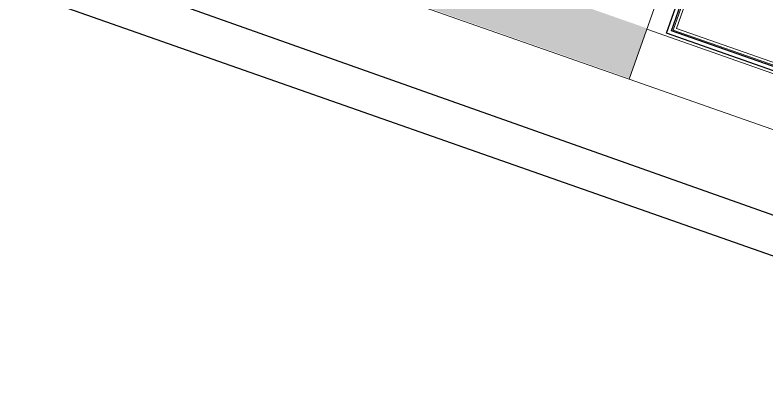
# Model space of a CAD drawing. Header units: centimetres. Extents: x 139057 to 200038, y 34824 to 80516.
# Drawn here: x 165318.7 to 165602.5, y 49159.5 to 49304.1 of the extents above; entities that cross this region are included whole.
import ezdxf

# ---------------------------------------------------------------- set-up
doc = ezdxf.new("R2010")
doc.units = ezdxf.units.CM
doc.header["$LTSCALE"] = 100
for name, color, linetype, lineweight in [('410_STRUTTURE_001-AM_0', 7, 'Continuous', 0), ('430_TAVOLATI_001-AM_0', 3, 'Continuous', 0), ('437_RIVESTIMENTI_001-AM_0', 13, 'Continuous', 0)]:
    doc.layers.add(name, color=color, linetype=linetype, lineweight=lineweight)
for name, color, linetype in [('_retini_strutture', 7, 'Continuous'), ('A-MCLS3-15', 50, 'Continuous'), ('A-MCTG1-10.5', 1, 'Continuous')]:
    doc.layers.add(name, color=color, linetype=linetype)

msp = doc.modelspace()

# ---------------------------------------------------------------- hatches: boundary and pattern name
at = {"layer": '_retini_strutture'}
msp.add_hatch(color=256, dxfattribs=at).paths.add_polyline_path([(165333.68, 49356.2), (165550.73, 49280.12), (165557.35, 49298.99), (165359.18, 49368.46), (165455.6, 49643.45), (165616.95, 49886.11), (165791.81, 49769.82), (165802.88, 49786.47), (165611.37, 49913.84), (165437.56, 49652.43)])

# ---------------------------------------------------------------- linework, layer by layer
at = {"layer": '410_STRUTTURE_001-AM_0'}
for p, q in [((165550.54, 49279.85, 0), (165582.84, 49371.78, 0)), ((165333.54, 49355.93, 0), (165550.54, 49279.85, 0))]:
    msp.add_line(p, q, dxfattribs=at)
at = {"layer": '430_TAVOLATI_001-AM_0'}
for p, q in [((165809.68, 49210.01, 0), (165557.17, 49298.72, 0)), ((165807.88, 49189.45, 0), (165550.55, 49279.85, 0))]:
    msp.add_line(p, q, dxfattribs=at)
at = {"layer": '437_RIVESTIMENTI_001-AM_0'}
for p, q in [((165567.13, 49298.4, 0), (165591.48, 49367.71, 0)), ((165568.4, 49299.02, 0), (165592.42, 49367.38, 0)), ((165808.97, 49213.44, 0), (165567.13, 49298.4, 0)), ((165808.74, 49214.58, 0), (165568.4, 49299.02, 0))]:
    msp.add_line(p, q, dxfattribs=at)
at = {"layer": 'A-MCLS3-15'}
for p, q in [((165337.95, 49323.2, 0), (165616.08, 49224.55, 0)), ((165757.38, 49159.49, 0), (165318.7, 49313.61, 0))]:
    msp.add_line(p, q, dxfattribs=at)
at = {"layer": 'A-MCTG1-10.5'}
for p, q in [((165564.58, 49297.18, 0), (165589.59, 49368.37, 0)), ((165566.49, 49298.1, 0), (165591, 49367.87, 0)), ((165809.09, 49212.87, 0), (165566.49, 49298.1, 0)), ((165809.45, 49211.15, 0), (165564.58, 49297.18, 0))]:
    msp.add_line(p, q, dxfattribs=at)

doc.saveas('drawing.dxf')
